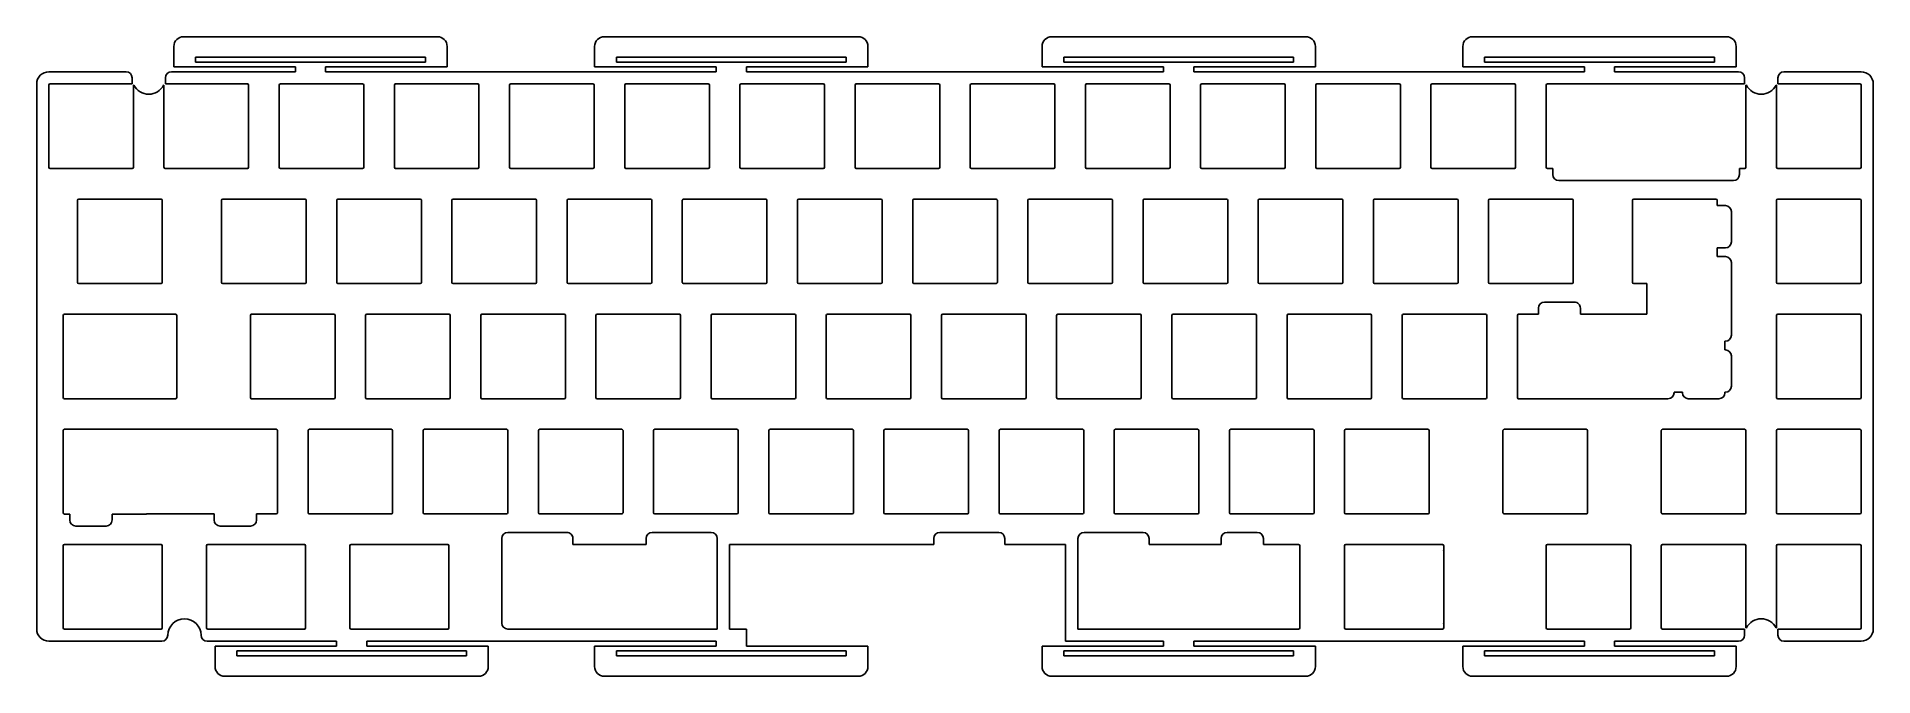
# Model space of a CAD drawing. Header units: millimetres. Extents: x 1710 to 2014, y 1346 to 1452.
import ezdxf

# ---------------------------------------------------------------- set-up
doc = ezdxf.new("R2010")
doc.units = ezdxf.units.MM

msp = doc.modelspace()

# ---------------------------------------------------------------- linework, layer by layer
at = {"color": 7, "linetype": 'Continuous', "lineweight": 25}
for p, q in [((1732.68, 1446.61), (1732.68, 1450.01)), ((1734.28, 1451.61), (1776.28, 1451.61)), ((1777.88, 1446.61), (1777.88, 1450.01)), ((1802.28, 1446.61), (1802.28, 1450.01)), ((1803.88, 1451.61), (1845.88, 1451.61)), ((1847.48, 1446.61), (1847.48, 1450.01)), ((1876.28, 1446.61), (1876.28, 1450.01)), ((1877.88, 1451.61), (1919.88, 1451.61)), ((1921.48, 1446.61), (1921.48, 1450.01)), ((1945.88, 1446.61), (1945.88, 1450.01)), ((1947.48, 1451.61), (1989.48, 1451.61)), ((1991.08, 1446.61), (1991.08, 1450.01)), ((1732.68, 1446.61), (1752.78, 1446.61)), ((1736.28, 1448.21), (1736.28, 1447.41)), ((1736.28, 1448.21), (1774.28, 1448.21)), ((1736.28, 1447.41), (1774.28, 1447.41)), ((1752.78, 1445.81), (1752.78, 1446.61)), ((1777.88, 1446.61), (1757.78, 1446.61)), ((1757.78, 1445.81), (1757.78, 1446.61)), ((1774.28, 1448.21), (1774.28, 1447.41)), ((1802.28, 1446.61), (1822.38, 1446.61)), ((1843.88, 1448.21), (1805.88, 1448.21)), ((1805.88, 1448.21), (1805.88, 1447.41)), ((1843.88, 1447.41), (1805.88, 1447.41)), ((1822.38, 1445.81), (1822.38, 1446.61)), ((1847.48, 1446.61), (1827.38, 1446.61)), ((1827.38, 1445.81), (1827.38, 1446.61)), ((1843.88, 1448.21), (1843.88, 1447.41)), ((1876.28, 1446.61), (1896.38, 1446.61)), ((1879.88, 1448.21), (1917.88, 1448.21)), ((1879.88, 1448.21), (1879.88, 1447.41)), ((1879.88, 1447.41), (1917.88, 1447.41)), ((1896.38, 1445.81), (1896.38, 1446.61)), ((1921.48, 1446.61), (1901.38, 1446.61)), ((1901.38, 1445.81), (1901.38, 1446.61)), ((1917.88, 1448.21), (1917.88, 1447.41)), ((1945.88, 1446.61), (1965.98, 1446.61)), ((1987.48, 1448.21), (1949.48, 1448.21)), ((1949.48, 1448.21), (1949.48, 1447.41)), ((1987.48, 1447.41), (1949.48, 1447.41)), ((1965.98, 1445.81), (1965.98, 1446.61)), ((1970.98, 1445.81), (1970.98, 1446.61)), ((1991.08, 1446.61), (1970.98, 1446.61)), ((1987.48, 1448.21), (1987.48, 1447.41)), ((1710, 1353.61), (1710, 1443.81)), ((1724.78, 1445.81), (1712, 1445.81)), ((1712, 1443.61), (1712, 1430.01)), ((1725.78, 1443.81), (1712.2, 1443.81)), ((1725.78, 1444.81), (1725.78, 1443.81)), ((1726, 1430.01), (1726, 1443.61)), ((1726, 1443.61), (1726.08, 1443.61)), ((1730.98, 1443.61), (1731.05, 1443.61)), ((1731.05, 1443.61), (1731.05, 1430.01)), ((1731.28, 1444.81), (1731.28, 1443.81)), ((1744.85, 1443.81), (1731.28, 1443.81)), ((1732.28, 1445.81), (1752.78, 1445.81)), ((1745.05, 1430.01), (1745.05, 1443.61)), ((1750.1, 1443.61), (1750.1, 1430.01)), ((1763.9, 1443.81), (1750.3, 1443.81)), ((1757.78, 1445.81), (1822.38, 1445.81)), ((1764.1, 1430.01), (1764.1, 1443.61)), ((1769.15, 1443.61), (1769.15, 1430.01)), ((1782.95, 1443.81), (1769.35, 1443.81)), ((1783.15, 1430.01), (1783.15, 1443.61)), ((1788.2, 1443.61), (1788.2, 1430.01)), ((1802, 1443.81), (1788.4, 1443.81)), ((1802.2, 1430.01), (1802.2, 1443.61)), ((1807.25, 1430.01), (1807.25, 1443.61)), ((1821.05, 1443.81), (1807.45, 1443.81)), ((1821.25, 1442.81), (1821.25, 1443.61)), ((1826.3, 1443.61), (1826.3, 1430.01)), ((1840.1, 1443.81), (1826.5, 1443.81)), ((1827.38, 1445.81), (1896.38, 1445.81)), ((1840.3, 1430.01), (1840.3, 1443.61)), ((1845.35, 1443.61), (1845.35, 1430.01)), ((1859.15, 1443.81), (1845.55, 1443.81)), ((1859.35, 1430.01), (1859.35, 1443.61)), ((1864.4, 1443.61), (1864.4, 1430.01)), ((1878.2, 1443.81), (1864.6, 1443.81)), ((1878.4, 1430.01), (1878.4, 1443.61)), ((1883.45, 1443.61), (1883.45, 1430.01)), ((1897.25, 1443.81), (1883.65, 1443.81)), ((1897.45, 1430.01), (1897.45, 1443.61)), ((1901.38, 1445.81), (1965.98, 1445.81)), ((1902.5, 1430.01), (1902.5, 1443.61)), ((1916.3, 1443.81), (1902.7, 1443.81)), ((1916.5, 1442.81), (1916.5, 1443.61)), ((1921.55, 1443.61), (1921.55, 1430.01)), ((1935.35, 1443.81), (1921.75, 1443.81)), ((1935.55, 1430.01), (1935.55, 1443.61)), ((1940.6, 1443.61), (1940.6, 1430.01)), ((1954.4, 1443.81), (1940.8, 1443.81)), ((1954.6, 1430.01), (1954.6, 1443.61)), ((1959.65, 1430.01), (1959.65, 1443.61)), ((1992.48, 1443.81), (1959.85, 1443.81)), ((1970.98, 1445.81), (1991.48, 1445.81)), ((1992.48, 1443.81), (1992.48, 1444.81)), ((1992.7, 1443.61), (1992.7, 1430.01)), ((1992.7, 1443.61), (1992.78, 1443.61)), ((1997.68, 1443.61), (1997.75, 1443.61)), ((1997.75, 1430.01), (1997.75, 1443.61)), ((1997.98, 1443.81), (1997.98, 1444.81)), ((1997.98, 1443.81), (2011.55, 1443.81)), ((2011.75, 1445.81), (1998.98, 1445.81)), ((2011.75, 1442.82), (2011.75, 1443.61)), ((2013.75, 1353.61), (2013.75, 1443.81)), ((1821.25, 1430.81), (1821.25, 1442.81)), ((1821.25, 1442.81), (1821.25, 1442.81)), ((1916.5, 1430.81), (1916.5, 1442.81)), ((1916.5, 1442.81), (1916.5, 1442.81)), ((2011.75, 1442.81), (2011.75, 1430.81)), ((1821.25, 1430.8), (1821.25, 1430.81)), ((1821.25, 1430.01), (1821.25, 1430.8)), ((1916.5, 1430.8), (1916.5, 1430.81)), ((1916.5, 1430.01), (1916.5, 1430.8)), ((2011.75, 1430.01), (2011.75, 1430.8)), ((1712.2, 1429.81), (1725.8, 1429.81)), ((1731.25, 1429.81), (1744.85, 1429.81)), ((1750.3, 1429.81), (1763.9, 1429.81)), ((1769.35, 1429.81), (1782.95, 1429.81)), ((1788.4, 1429.81), (1802, 1429.81)), ((1807.45, 1429.81), (1821.05, 1429.81)), ((1826.5, 1429.81), (1840.1, 1429.81)), ((1845.55, 1429.81), (1859.15, 1429.81)), ((1864.6, 1429.81), (1878.2, 1429.81)), ((1883.65, 1429.81), (1897.25, 1429.81)), ((1902.7, 1429.81), (1916.3, 1429.81)), ((1921.75, 1429.81), (1935.35, 1429.81)), ((1940.8, 1429.81), (1954.4, 1429.81)), ((1960.74, 1429.81), (1959.85, 1429.81)), ((1960.74, 1429.81), (1960.74, 1428.81)), ((1961.74, 1427.81), (1990.62, 1427.81)), ((1991.62, 1428.81), (1991.62, 1429.81)), ((1992.5, 1429.81), (1991.62, 1429.81)), ((2011.55, 1429.81), (1997.95, 1429.81)), ((1730.56, 1424.76), (1716.96, 1424.76)), ((1754.38, 1424.76), (1740.78, 1424.76)), ((1773.43, 1424.76), (1759.83, 1424.76)), ((1792.48, 1424.76), (1778.88, 1424.76)), ((1811.53, 1424.76), (1797.93, 1424.76)), ((1830.58, 1424.76), (1816.98, 1424.76)), ((1849.63, 1424.76), (1836.03, 1424.76)), ((1868.68, 1424.76), (1855.08, 1424.76)), ((1887.73, 1424.76), (1874.13, 1424.76)), ((1906.78, 1424.76), (1893.18, 1424.76)), ((1925.83, 1424.76), (1912.23, 1424.76)), ((1944.88, 1424.76), (1931.28, 1424.76)), ((1963.93, 1424.76), (1950.33, 1424.76)), ((1987.74, 1424.76), (1974.14, 1424.76)), ((1997.95, 1424.76), (1998.75, 1424.76)), ((1998.75, 1424.76), (2010.75, 1424.76)), ((1998.75, 1424.76), (1998.75, 1424.76)), ((2010.76, 1424.76), (2010.75, 1424.76)), ((2010.76, 1424.76), (2011.55, 1424.76)), ((1716.76, 1424.56), (1716.76, 1410.96)), ((1730.76, 1424.56), (1730.76, 1423.83)), ((1730.77, 1411.76), (1730.77, 1423.76)), ((1740.58, 1424.56), (1740.58, 1410.96)), ((1754.58, 1410.96), (1754.58, 1424.56)), ((1759.63, 1424.56), (1759.63, 1410.96)), ((1773.63, 1424.56), (1773.63, 1423.76)), ((1773.63, 1411.76), (1773.63, 1423.76)), ((1773.63, 1423.76), (1773.63, 1423.76)), ((1778.68, 1424.56), (1778.68, 1410.96)), ((1792.68, 1410.96), (1792.68, 1424.56)), ((1797.73, 1424.56), (1797.73, 1410.96)), ((1811.73, 1410.96), (1811.73, 1424.56)), ((1816.78, 1424.56), (1816.78, 1410.96)), ((1830.78, 1424.56), (1830.78, 1423.76)), ((1830.78, 1411.76), (1830.78, 1423.76)), ((1830.78, 1423.76), (1830.78, 1423.76)), ((1835.83, 1424.56), (1835.83, 1410.96)), ((1849.83, 1410.96), (1849.83, 1424.56)), ((1854.88, 1424.56), (1854.88, 1410.96)), ((1868.88, 1424.56), (1868.88, 1423.76)), ((1868.88, 1411.76), (1868.88, 1423.76)), ((1868.88, 1423.76), (1868.88, 1423.76)), ((1873.93, 1424.56), (1873.93, 1410.96)), ((1887.93, 1410.96), (1887.93, 1424.56)), ((1892.98, 1424.56), (1892.98, 1410.96)), ((1906.98, 1410.96), (1906.98, 1424.56)), ((1912.03, 1424.56), (1912.03, 1410.96)), ((1926.03, 1424.56), (1926.03, 1423.76)), ((1926.03, 1411.76), (1926.03, 1423.76)), ((1926.03, 1423.76), (1926.03, 1423.76)), ((1931.08, 1424.56), (1931.08, 1410.96)), ((1945.08, 1410.96), (1945.08, 1424.56)), ((1950.13, 1424.56), (1950.13, 1410.96)), ((1964.13, 1424.56), (1964.13, 1423.76)), ((1964.13, 1411.76), (1964.13, 1423.76)), ((1964.13, 1423.76), (1964.13, 1423.76)), ((1973.94, 1424.56), (1973.94, 1410.96)), ((1987.94, 1423.82), (1987.94, 1424.56)), ((1987.94, 1423.67), (1987.94, 1423.76)), ((1987.94, 1423.67), (1989.29, 1423.67)), ((1990.29, 1422.67), (1990.29, 1417.66)), ((1997.75, 1410.96), (1997.75, 1424.56)), ((2011.75, 1423.77), (2011.75, 1424.56)), ((2011.75, 1423.76), (2011.75, 1411.76)), ((1987.94, 1415.23), (1987.94, 1416.67)), ((1989.29, 1416.67), (1987.94, 1416.67)), ((1989.29, 1415.23), (1987.94, 1415.23)), ((1990.29, 1402.23), (1990.29, 1414.23)), ((1716.96, 1410.76), (1730.56, 1410.76)), ((1730.76, 1411.68), (1730.76, 1410.96)), ((1740.78, 1410.76), (1754.38, 1410.76)), ((1759.83, 1410.76), (1773.43, 1410.76)), ((1773.63, 1411.75), (1773.63, 1411.76)), ((1773.63, 1411.75), (1773.63, 1410.96)), ((1778.88, 1410.76), (1792.48, 1410.76)), ((1797.93, 1410.76), (1811.53, 1410.76)), ((1816.98, 1410.76), (1830.58, 1410.76)), ((1830.78, 1411.75), (1830.78, 1411.76)), ((1830.78, 1411.75), (1830.78, 1410.96)), ((1836.03, 1410.76), (1849.63, 1410.76)), ((1855.08, 1410.76), (1868.68, 1410.76)), ((1868.88, 1411.75), (1868.88, 1411.76)), ((1868.88, 1411.75), (1868.88, 1410.96)), ((1874.13, 1410.76), (1887.73, 1410.76)), ((1893.18, 1410.76), (1906.78, 1410.76)), ((1912.23, 1410.76), (1925.83, 1410.76)), ((1926.03, 1411.75), (1926.03, 1411.76)), ((1926.03, 1411.75), (1926.03, 1410.96)), ((1931.28, 1410.76), (1944.88, 1410.76)), ((1950.33, 1410.76), (1963.93, 1410.76)), ((1964.13, 1411.75), (1964.13, 1411.76)), ((1964.13, 1411.75), (1964.13, 1410.96)), ((1974.14, 1410.76), (1976.29, 1410.76)), ((1976.29, 1405.71), (1976.29, 1410.76)), ((1997.95, 1410.76), (2011.55, 1410.76)), ((2011.75, 1410.96), (2011.75, 1411.75)), ((1958.36, 1406.71), (1958.36, 1405.71)), ((1961.86, 1407.71), (1959.36, 1407.71)), ((1961.86, 1407.71), (1964.32, 1407.7)), ((1965.32, 1406.7), (1965.32, 1405.71)), ((1714.38, 1405.51), (1714.38, 1391.91)), ((1732.95, 1405.71), (1714.58, 1405.71)), ((1733.15, 1405.51), (1733.15, 1391.91)), ((1745.34, 1405.51), (1745.34, 1391.91)), ((1759.14, 1405.71), (1745.54, 1405.71)), ((1759.34, 1405.51), (1759.34, 1404.74)), ((1759.34, 1392.71), (1759.34, 1404.71)), ((1764.39, 1405.51), (1764.39, 1391.91)), ((1778.19, 1405.71), (1764.59, 1405.71)), ((1778.39, 1405.51), (1778.39, 1404.74)), ((1778.39, 1392.71), (1778.39, 1404.71)), ((1783.44, 1405.51), (1783.44, 1391.91)), ((1797.24, 1405.71), (1783.64, 1405.71)), ((1797.44, 1405.51), (1797.44, 1404.74)), ((1797.44, 1392.71), (1797.44, 1404.71)), ((1802.49, 1405.51), (1802.49, 1391.91)), ((1816.29, 1405.71), (1802.69, 1405.71)), ((1816.49, 1405.51), (1816.49, 1404.74)), ((1816.49, 1392.71), (1816.49, 1404.71)), ((1821.54, 1405.51), (1821.54, 1391.91)), ((1835.34, 1405.71), (1821.74, 1405.71)), ((1835.54, 1405.51), (1835.54, 1404.74)), ((1835.54, 1392.71), (1835.54, 1404.71)), ((1840.59, 1405.51), (1840.59, 1391.91)), ((1854.39, 1405.71), (1840.79, 1405.71)), ((1854.59, 1405.51), (1854.59, 1404.74)), ((1854.59, 1392.71), (1854.59, 1404.71)), ((1859.64, 1405.51), (1859.64, 1391.91)), ((1873.44, 1405.71), (1859.84, 1405.71)), ((1873.64, 1405.51), (1873.64, 1404.74)), ((1873.64, 1392.71), (1873.64, 1404.71)), ((1878.69, 1405.51), (1878.69, 1391.91)), ((1892.49, 1405.71), (1878.89, 1405.71)), ((1892.69, 1405.51), (1892.69, 1404.74)), ((1892.69, 1392.71), (1892.69, 1404.71)), ((1897.74, 1405.51), (1897.74, 1391.91)), ((1911.54, 1405.71), (1897.94, 1405.71)), ((1911.74, 1405.51), (1911.74, 1404.74)), ((1911.74, 1392.71), (1911.74, 1404.71)), ((1916.79, 1405.51), (1916.79, 1391.91)), ((1930.59, 1405.71), (1916.99, 1405.71)), ((1930.79, 1405.51), (1930.79, 1404.74)), ((1930.79, 1392.71), (1930.79, 1404.71)), ((1935.84, 1405.51), (1935.84, 1391.91)), ((1949.64, 1405.71), (1936.04, 1405.71)), ((1949.84, 1405.51), (1949.84, 1404.74)), ((1949.84, 1392.71), (1949.84, 1404.71)), ((1954.89, 1405.51), (1954.89, 1391.91)), ((1958.36, 1405.71), (1955.09, 1405.71)), ((1976.29, 1405.71), (1965.32, 1405.71)), ((1997.75, 1391.91), (1997.75, 1405.51)), ((1997.95, 1405.71), (1998.75, 1405.71)), ((1998.75, 1405.71), (2010.75, 1405.71)), ((1998.75, 1405.71), (1998.75, 1405.71)), ((2010.76, 1405.71), (2010.75, 1405.71)), ((2010.76, 1405.71), (2011.55, 1405.71)), ((2011.75, 1404.72), (2011.75, 1405.51)), ((2011.75, 1404.71), (2011.75, 1392.71)), ((1989.23, 1399.79), (1989.23, 1401.23)), ((1989.29, 1401.23), (1989.23, 1401.23)), ((1989.23, 1399.79), (1989.29, 1399.79)), ((1990.29, 1398.8), (1990.29, 1393.79)), ((1714.58, 1391.71), (1732.95, 1391.71)), ((1745.54, 1391.71), (1759.14, 1391.71)), ((1759.34, 1392.67), (1759.34, 1391.91)), ((1764.59, 1391.71), (1778.19, 1391.71)), ((1778.39, 1392.67), (1778.39, 1391.91)), ((1783.64, 1391.71), (1797.24, 1391.71)), ((1797.44, 1392.67), (1797.44, 1391.91)), ((1802.69, 1391.71), (1816.29, 1391.71)), ((1816.49, 1392.67), (1816.49, 1391.91)), ((1821.74, 1391.71), (1835.34, 1391.71)), ((1835.54, 1392.67), (1835.54, 1391.91)), ((1840.79, 1391.71), (1854.39, 1391.71)), ((1854.59, 1392.67), (1854.59, 1391.91)), ((1859.84, 1391.71), (1873.44, 1391.71)), ((1873.64, 1392.67), (1873.64, 1391.91)), ((1878.89, 1391.71), (1892.49, 1391.71)), ((1892.69, 1392.67), (1892.69, 1391.91)), ((1897.94, 1391.71), (1911.54, 1391.71)), ((1911.74, 1392.67), (1911.74, 1391.91)), ((1916.99, 1391.71), (1930.59, 1391.71)), ((1930.79, 1392.67), (1930.79, 1391.91)), ((1936.04, 1391.71), (1949.64, 1391.71)), ((1949.84, 1392.67), (1949.84, 1391.91)), ((1955.09, 1391.71), (1979.8, 1391.71)), ((1980.8, 1392.71), (1980.8, 1392.79)), ((1982.2, 1392.79), (1980.8, 1392.79)), ((1982.2, 1392.7), (1982.2, 1392.79)), ((1983.16, 1391.71), (1988.23, 1391.71)), ((1989.23, 1392.71), (1989.23, 1392.79)), ((1989.29, 1392.79), (1989.23, 1392.79)), ((1997.95, 1391.71), (2011.55, 1391.71)), ((2011.75, 1391.91), (2011.75, 1392.7)), ((1714.36, 1386.46), (1714.36, 1372.85)), ((1749.61, 1386.66), (1714.56, 1386.66)), ((1749.81, 1385.71), (1749.81, 1386.46)), ((1749.82, 1373.66), (1749.82, 1385.66)), ((1754.87, 1386.46), (1754.87, 1372.86)), ((1755.83, 1386.66), (1755.07, 1386.66)), ((1767.87, 1386.66), (1755.87, 1386.66)), ((1768.67, 1386.66), (1767.9, 1386.66)), ((1768.87, 1372.86), (1768.87, 1386.46)), ((1773.92, 1386.46), (1773.92, 1385.66)), ((1773.92, 1385.66), (1773.92, 1373.66)), ((1773.92, 1385.66), (1773.92, 1385.66)), ((1774.88, 1386.66), (1774.12, 1386.66)), ((1786.92, 1386.66), (1774.92, 1386.66)), ((1787.72, 1386.66), (1786.95, 1386.66)), ((1787.92, 1386.46), (1787.92, 1372.86)), ((1792.97, 1386.46), (1792.97, 1372.86)), ((1793.93, 1386.66), (1793.17, 1386.66)), ((1805.97, 1386.66), (1793.97, 1386.66)), ((1806.77, 1386.66), (1806, 1386.66)), ((1806.97, 1372.86), (1806.97, 1386.46)), ((1812.02, 1386.46), (1812.02, 1372.86)), ((1812.98, 1386.66), (1812.22, 1386.66)), ((1825.02, 1386.66), (1813.02, 1386.66)), ((1825.82, 1386.66), (1825.05, 1386.66)), ((1826.02, 1372.86), (1826.02, 1386.46)), ((1831.07, 1386.46), (1831.07, 1372.86)), ((1832.03, 1386.66), (1831.27, 1386.66)), ((1844.07, 1386.66), (1832.07, 1386.66)), ((1844.87, 1386.66), (1844.1, 1386.66)), ((1845.07, 1386.46), (1845.07, 1385.66)), ((1845.07, 1373.66), (1845.07, 1385.66)), ((1845.07, 1385.66), (1845.07, 1385.66)), ((1850.12, 1386.46), (1850.12, 1372.86)), ((1851.08, 1386.66), (1850.32, 1386.66)), ((1863.12, 1386.66), (1851.12, 1386.66)), ((1863.92, 1386.66), (1863.15, 1386.66)), ((1864.12, 1372.86), (1864.12, 1386.46)), ((1869.17, 1386.46), (1869.17, 1385.66)), ((1869.17, 1385.66), (1869.17, 1373.66)), ((1869.17, 1385.66), (1869.17, 1385.66)), ((1870.13, 1386.66), (1869.37, 1386.66)), ((1882.17, 1386.66), (1870.17, 1386.66)), ((1882.97, 1386.66), (1882.2, 1386.66)), ((1883.17, 1386.46), (1883.17, 1372.86)), ((1888.22, 1386.46), (1888.22, 1372.86)), ((1889.18, 1386.66), (1888.42, 1386.66)), ((1901.22, 1386.66), (1889.22, 1386.66)), ((1902.02, 1386.66), (1901.25, 1386.66)), ((1902.22, 1372.86), (1902.22, 1386.46)), ((1907.27, 1386.46), (1907.27, 1372.86)), ((1908.23, 1386.66), (1907.47, 1386.66)), ((1920.27, 1386.66), (1908.27, 1386.66)), ((1921.07, 1386.66), (1920.3, 1386.66)), ((1921.27, 1372.86), (1921.27, 1386.46)), ((1926.32, 1386.46), (1926.32, 1372.86)), ((1927.28, 1386.66), (1926.52, 1386.66)), ((1939.32, 1386.66), (1927.32, 1386.66)), ((1940.12, 1386.66), (1939.35, 1386.66)), ((1940.32, 1386.46), (1940.32, 1385.66)), ((1940.32, 1373.66), (1940.32, 1385.66)), ((1940.32, 1385.66), (1940.32, 1385.66)), ((1952.51, 1386.46), (1952.51, 1385.75)), ((1952.51, 1373.66), (1952.51, 1385.66)), ((1952.71, 1386.66), (1960.6, 1386.66)), ((1960.6, 1386.66), (1966.31, 1386.66)), ((1966.51, 1386.46), (1966.51, 1372.86)), ((1978.7, 1372.86), (1978.7, 1386.46)), ((1978.9, 1386.66), (1992.5, 1386.66)), ((1992.7, 1372.86), (1992.7, 1386.46)), ((1997.75, 1372.86), (1997.75, 1386.46)), ((1997.95, 1386.66), (1998.75, 1386.66)), ((1998.75, 1386.66), (2010.75, 1386.66)), ((1998.75, 1386.66), (1998.75, 1386.66)), ((2010.76, 1386.66), (2010.75, 1386.66)), ((2010.76, 1386.66), (2011.55, 1386.66)), ((2011.75, 1385.67), (2011.75, 1386.46)), ((2011.75, 1385.66), (2011.75, 1373.66)), ((1749.81, 1372.86), (1749.81, 1373.6)), ((1773.92, 1373.66), (1773.92, 1373.65)), ((1773.92, 1373.65), (1773.92, 1372.86)), ((1845.07, 1373.65), (1845.07, 1373.66)), ((1845.07, 1373.65), (1845.07, 1372.86)), ((1869.17, 1373.66), (1869.17, 1373.65)), ((1869.17, 1373.65), (1869.17, 1372.86)), ((1940.32, 1373.65), (1940.32, 1373.66)), ((1940.32, 1373.65), (1940.32, 1372.86)), ((1952.51, 1373.56), (1952.51, 1372.86)), ((2011.75, 1372.86), (2011.75, 1373.65)), ((1714.56, 1372.65), (1715.47, 1372.65)), ((1715.47, 1372.65), (1715.47, 1371.66)), ((1716.47, 1370.66), (1721.47, 1370.66)), ((1722.47, 1372.65), (1722.47, 1371.66)), ((1722.47, 1372.65), (1728.16, 1372.65)), ((1728.19, 1372.66), (1739.35, 1372.66)), ((1739.35, 1371.66), (1739.35, 1372.66)), ((1740.35, 1370.66), (1745.35, 1370.66)), ((1746.35, 1371.66), (1746.35, 1372.66)), ((1749.61, 1372.66), (1746.35, 1372.66)), ((1768.67, 1372.66), (1755.07, 1372.66)), ((1787.72, 1372.66), (1774.12, 1372.66)), ((1806.77, 1372.66), (1793.17, 1372.66)), ((1825.82, 1372.66), (1812.22, 1372.66)), ((1844.87, 1372.66), (1831.27, 1372.66)), ((1863.92, 1372.66), (1850.32, 1372.66)), ((1882.97, 1372.66), (1869.37, 1372.66)), ((1902.02, 1372.66), (1888.42, 1372.66)), ((1921.07, 1372.66), (1907.47, 1372.66)), ((1940.12, 1372.66), (1926.52, 1372.66)), ((1960.6, 1372.66), (1952.71, 1372.66)), ((1960.6, 1372.66), (1966.31, 1372.66)), ((1978.9, 1372.66), (1992.5, 1372.66)), ((1997.95, 1372.66), (2011.55, 1372.66)), ((1714.38, 1367.41), (1714.38, 1353.81)), ((1714.58, 1367.61), (1730.56, 1367.61)), ((1730.76, 1367.41), (1730.76, 1366.68)), ((1738.09, 1367.41), (1738.09, 1353.81)), ((1738.29, 1367.61), (1754.27, 1367.61)), ((1754.47, 1367.41), (1754.47, 1353.81)), ((1761.8, 1367.41), (1761.8, 1353.81)), ((1762, 1367.61), (1777.98, 1367.61)), ((1778.18, 1367.41), (1778.18, 1353.81)), ((1786.91, 1368.6), (1786.91, 1354.61)), ((1797.67, 1369.61), (1787.91, 1369.6)), ((1798.67, 1367.61), (1798.67, 1368.61)), ((1810.78, 1367.61), (1798.67, 1367.61)), ((1810.78, 1367.61), (1810.78, 1368.6)), ((1811.78, 1369.6), (1821.55, 1369.6)), ((1822.55, 1367.61), (1822.55, 1368.6)), ((1824.6, 1367.61), (1827.3, 1367.61)), ((1827.3, 1367.61), (1834.45, 1367.61)), ((1827.3, 1367.61), (1827.3, 1367.61)), ((1858.35, 1367.61), (1834.45, 1367.61)), ((1858.35, 1368.61), (1858.35, 1367.61)), ((1869.11, 1369.61), (1859.35, 1369.61)), ((1870.11, 1367.61), (1870.11, 1368.61)), ((1880.17, 1367.61), (1870.11, 1367.61)), ((1882.22, 1367.61), (1882.22, 1368.61)), ((1883.22, 1369.61), (1892.98, 1369.61)), ((1893.98, 1367.61), (1893.98, 1368.61)), ((1905.88, 1367.61), (1893.98, 1367.61)), ((1905.88, 1367.61), (1905.88, 1368.61)), ((1911.88, 1369.61), (1906.88, 1369.61)), ((1912.88, 1367.61), (1912.88, 1368.61)), ((1912.88, 1367.61), (1913, 1367.61)), ((1913, 1367.61), (1918.69, 1367.61)), ((1918.89, 1353.81), (1918.89, 1367.41)), ((1926.32, 1353.81), (1926.32, 1367.41)), ((1926.52, 1367.61), (1927.32, 1367.61)), ((1941.7, 1367.61), (1927.32, 1367.61)), ((1941.7, 1367.61), (1941.7, 1367.61)), ((1941.7, 1367.61), (1942.5, 1367.61)), ((1942.7, 1367.41), (1942.7, 1366.66)), ((1959.65, 1353.81), (1959.65, 1367.41)), ((1959.85, 1367.61), (1960.65, 1367.61)), ((1960.65, 1367.61), (1972.65, 1367.61)), ((1960.65, 1367.61), (1960.65, 1367.61)), ((1972.66, 1367.61), (1972.65, 1367.61)), ((1972.66, 1367.61), (1973.45, 1367.61)), ((1973.65, 1366.62), (1973.65, 1367.41)), ((1978.7, 1353.81), (1978.7, 1367.41)), ((1978.9, 1367.61), (1979.7, 1367.61)), ((1979.7, 1367.61), (1991.7, 1367.61)), ((1979.7, 1367.61), (1979.7, 1367.61)), ((1991.71, 1367.61), (1991.7, 1367.61)), ((1991.71, 1367.61), (1992.5, 1367.61)), ((1992.7, 1366.62), (1992.7, 1367.41)), ((1997.75, 1353.81), (1997.75, 1367.41)), ((1997.95, 1367.61), (1998.75, 1367.61)), ((1998.75, 1367.61), (2010.75, 1367.61)), ((1998.75, 1367.61), (1998.75, 1367.61)), ((2010.76, 1367.61), (2010.75, 1367.61)), ((2010.76, 1367.61), (2011.55, 1367.61)), ((2011.75, 1366.62), (2011.75, 1367.41)), ((1730.77, 1354.61), (1730.77, 1366.61)), ((1942.7, 1354.61), (1942.7, 1366.61)), ((1973.65, 1366.61), (1973.65, 1354.61)), ((1992.7, 1366.61), (1992.7, 1354.61)), ((2011.75, 1366.61), (2011.75, 1354.61)), ((1714.58, 1353.61), (1730.56, 1353.61)), ((1730.76, 1354.53), (1730.76, 1353.81)), ((1738.29, 1353.61), (1754.27, 1353.61)), ((1762, 1353.61), (1777.98, 1353.61)), ((1787.91, 1353.61), (1822.55, 1353.61)), ((1827.38, 1353.61), (1824.6, 1353.61)), ((1827.38, 1353.61), (1827.38, 1350.81)), ((1882.22, 1353.61), (1905.88, 1353.61)), ((1905.88, 1353.61), (1905.89, 1353.61)), ((1905.89, 1353.61), (1907, 1353.61)), ((1913, 1353.61), (1907, 1353.61)), ((1913, 1353.61), (1917.89, 1353.61)), ((1917.89, 1353.61), (1918.69, 1353.61)), ((1926.52, 1353.61), (1942.5, 1353.61)), ((1942.7, 1354.56), (1942.7, 1353.81)), ((1959.85, 1353.61), (1973.45, 1353.61)), ((1973.65, 1353.81), (1973.65, 1354.6)), ((1978.9, 1353.61), (1992.48, 1353.61)), ((1992.48, 1353.61), (1992.48, 1352.61)), ((1992.7, 1353.81), (1992.7, 1354.6)), ((1992.78, 1353.81), (1992.7, 1353.81)), ((1997.75, 1353.81), (1997.68, 1353.81)), ((1997.98, 1353.61), (1997.98, 1352.61)), ((1997.98, 1353.61), (2011.55, 1353.61)), ((2011.75, 1353.81), (2011.75, 1354.6)), ((1712, 1351.61), (1730.68, 1351.61)), ((1759.59, 1351.61), (1738.18, 1351.61)), ((1739.49, 1350.81), (1739.49, 1347.41)), ((1739.49, 1350.81), (1759.59, 1350.81)), ((1743.09, 1350.01), (1781.09, 1350.01)), ((1743.09, 1349.21), (1743.09, 1350.01)), ((1743.09, 1349.21), (1781.09, 1349.21)), ((1759.59, 1351.61), (1759.59, 1350.81)), ((1822.38, 1351.61), (1764.59, 1351.61)), ((1764.59, 1351.61), (1764.59, 1350.81)), ((1784.69, 1350.81), (1764.59, 1350.81)), ((1781.09, 1349.21), (1781.09, 1350.01)), ((1784.69, 1350.81), (1784.69, 1347.41)), ((1802.28, 1350.81), (1802.28, 1347.41)), ((1802.28, 1350.81), (1822.38, 1350.81)), ((1805.88, 1349.21), (1805.88, 1350.01)), ((1843.88, 1350.01), (1805.88, 1350.01)), ((1843.88, 1349.21), (1805.88, 1349.21)), ((1822.38, 1351.61), (1822.38, 1350.81)), ((1847.48, 1350.81), (1827.38, 1350.81)), ((1843.88, 1349.21), (1843.88, 1350.01)), ((1847.48, 1350.81), (1847.48, 1347.41)), ((1876.28, 1350.81), (1876.28, 1347.41)), ((1876.28, 1350.81), (1896.38, 1350.81)), ((1879.88, 1350.01), (1917.88, 1350.01)), ((1879.88, 1349.21), (1879.88, 1350.01)), ((1879.88, 1349.21), (1917.88, 1349.21)), ((1896.38, 1351.61), (1896.38, 1350.81)), ((1965.98, 1351.61), (1901.38, 1351.61)), ((1901.38, 1351.61), (1901.38, 1350.81)), ((1921.48, 1350.81), (1901.38, 1350.81)), ((1917.88, 1349.21), (1917.88, 1350.01)), ((1921.48, 1350.81), (1921.48, 1347.41)), ((1945.88, 1350.81), (1945.88, 1347.41)), ((1945.88, 1350.81), (1965.98, 1350.81)), ((1987.48, 1350.01), (1949.48, 1350.01)), ((1949.48, 1349.21), (1949.48, 1350.01)), ((1987.48, 1349.21), (1949.48, 1349.21)), ((1965.98, 1351.61), (1965.98, 1350.81)), ((1991.48, 1351.61), (1970.98, 1351.61)), ((1970.98, 1351.61), (1970.98, 1350.81)), ((1991.08, 1350.81), (1970.98, 1350.81)), ((1987.48, 1349.21), (1987.48, 1350.01)), ((1991.08, 1350.81), (1991.08, 1347.41)), ((1998.98, 1351.61), (2011.75, 1351.61)), ((1783.09, 1345.81), (1741.09, 1345.81)), ((1845.88, 1345.81), (1803.88, 1345.81)), ((1919.88, 1345.81), (1877.88, 1345.81)), ((1989.48, 1345.81), (1947.48, 1345.81))]:
    msp.add_line(p, q, dxfattribs=at)
for p, q in [((1822.55, 1367.61), (1822.55, 1353.61)), ((1824.6, 1353.61), (1824.6, 1367.61)), ((1880.17, 1351.61), (1880.17, 1367.61)), ((1882.22, 1367.61), (1882.22, 1353.61)), ((1896.38, 1351.61), (1880.17, 1351.61))]:
    msp.add_line(p, q)
for centre, radius, start, end in [((1734.28, 1450.01), 1.6, 90, 180), ((1776.28, 1450.01), 1.6, 0, 90), ((1803.88, 1450.01), 1.6, 90, 180), ((1845.88, 1450.01), 1.6, 0, 90), ((1877.88, 1450.01), 1.6, 90, 180), ((1919.88, 1450.01), 1.6, 0, 90), ((1947.48, 1450.01), 1.6, 90, 180), ((1989.48, 1450.01), 1.6, 0, 90), ((1712, 1443.81), 2, 90, 180), ((1712.2, 1443.61), 0.2, 90, 180), ((1724.78, 1444.81), 1, 0, 90), ((1728.53, 1444.85), 2.75, 206.9369, 333.0631), ((1732.28, 1444.81), 1, 90, 180), ((1744.85, 1443.61), 0.2, 360, 90), ((1750.3, 1443.61), 0.2, 90, 180), ((1763.9, 1443.61), 0.2, 360, 90), ((1769.35, 1443.61), 0.2, 90, 180), ((1782.95, 1443.61), 0.2, 360, 90), ((1788.4, 1443.61), 0.2, 90, 180), ((1802, 1443.61), 0.2, 360, 90), ((1807.45, 1443.61), 0.2, 90, 180), ((1821.05, 1443.61), 0.2, 360, 90), ((1826.5, 1443.61), 0.2, 90, 180), ((1840.1, 1443.61), 0.2, 360, 90), ((1845.55, 1443.61), 0.2, 90, 180), ((1859.15, 1443.61), 0.2, 360, 90), ((1864.6, 1443.61), 0.2, 90, 180), ((1878.2, 1443.61), 0.2, 360, 90), ((1883.65, 1443.61), 0.2, 90, 180), ((1897.25, 1443.61), 0.2, 360, 90), ((1902.7, 1443.61), 0.2, 90, 180), ((1916.3, 1443.61), 0.2, 360, 90), ((1921.75, 1443.61), 0.2, 90, 180), ((1935.35, 1443.61), 0.2, 360, 90), ((1940.8, 1443.61), 0.2, 90, 180), ((1954.4, 1443.61), 0.2, 360, 90), ((1959.85, 1443.61), 0.2, 90, 180), ((1991.48, 1444.81), 1, 360, 90), ((1995.23, 1444.85), 2.75, 206.9369, 333.0631), ((1998.98, 1444.81), 1, 90, 180), ((2011.55, 1443.61), 0.2, 0, 90), ((2011.75, 1443.81), 2, 360, 90), ((2010.75, 1442.81), 1, 360, 0.617), ((2010.75, 1430.81), 0.999, 359.3829, 0.0002), ((1712.2, 1430.01), 0.2, 180, 270), ((1725.8, 1430.01), 0.2, 270, 0), ((1731.25, 1430.01), 0.2, 180, 270), ((1744.85, 1430.01), 0.2, 270, 0), ((1750.3, 1430.01), 0.2, 180, 270), ((1763.9, 1430.01), 0.2, 270, 0), ((1769.35, 1430.01), 0.2, 180, 270), ((1782.95, 1430.01), 0.2, 270, 0), ((1788.4, 1430.01), 0.2, 180, 270), ((1802, 1430.01), 0.2, 270, 0), ((1807.45, 1430.01), 0.2, 180, 270), ((1821.05, 1430.01), 0.2, 270, 0), ((1826.5, 1430.01), 0.2, 180, 270), ((1840.1, 1430.01), 0.2, 270, 0), ((1845.55, 1430.01), 0.2, 180, 270), ((1859.15, 1430.01), 0.2, 270, 0), ((1864.6, 1430.01), 0.2, 180, 270), ((1878.2, 1430.01), 0.2, 270, 0), ((1883.65, 1430.01), 0.2, 180, 270), ((1897.25, 1430.01), 0.2, 270, 0), ((1902.7, 1430.01), 0.2, 180, 270), ((1916.3, 1430.01), 0.2, 270, 0), ((1921.75, 1430.01), 0.2, 180, 270), ((1935.35, 1430.01), 0.2, 270, 0), ((1940.8, 1430.01), 0.2, 180, 270), ((1954.4, 1430.01), 0.2, 270, 0), ((1959.85, 1430.01), 0.2, 180, 270), ((1961.74, 1428.81), 1, 180, 270), ((1990.62, 1428.81), 1, 270, 0), ((1992.5, 1430.01), 0.2, 270, 0), ((1997.95, 1430.01), 0.2, 180, 270), ((2011.55, 1430.01), 0.2, 270, 360), ((1716.96, 1424.56), 0.2, 90, 180), ((1730.56, 1424.56), 0.2, 360, 90), ((1740.78, 1424.56), 0.2, 90, 180), ((1754.38, 1424.56), 0.2, 360, 90), ((1759.83, 1424.56), 0.2, 90, 180), ((1773.43, 1424.56), 0.2, 360, 90), ((1778.88, 1424.56), 0.2, 90, 180), ((1792.48, 1424.56), 0.2, 360, 90), ((1797.93, 1424.56), 0.2, 90, 180), ((1811.53, 1424.56), 0.2, 360, 90), ((1816.98, 1424.56), 0.2, 90, 180), ((1830.58, 1424.56), 0.2, 360, 90), ((1836.03, 1424.56), 0.2, 90, 180), ((1849.63, 1424.56), 0.2, 360, 90), ((1855.08, 1424.56), 0.2, 90, 180), ((1868.68, 1424.56), 0.2, 360, 90), ((1874.13, 1424.56), 0.2, 90, 180), ((1887.73, 1424.56), 0.2, 360, 90), ((1893.18, 1424.56), 0.2, 90, 180), ((1906.78, 1424.56), 0.2, 360, 90), ((1912.23, 1424.56), 0.2, 90, 180), ((1925.83, 1424.56), 0.2, 360, 90), ((1931.28, 1424.56), 0.2, 90, 180), ((1944.88, 1424.56), 0.2, 360, 90), ((1950.33, 1424.56), 0.2, 90, 180), ((1963.93, 1424.56), 0.2, 360, 90), ((1974.14, 1424.56), 0.2, 90, 180), ((1987.74, 1424.56), 0.2, 360, 90), ((1997.95, 1424.56), 0.2, 90, 180), ((2011.55, 1424.56), 0.2, 0, 90), ((1729.77, 1423.76), 1, 0, 4.3842), ((1986.94, 1423.76), 1, 0, 3.8344), ((1989.29, 1422.67), 1, 360, 90), ((2010.75, 1423.76), 1, 0, 0.617), ((1989.29, 1417.67), 1, 270, 359.7168), ((1989.29, 1414.23), 1, 0, 90), ((1716.96, 1410.96), 0.2, 180, 270), ((1730.56, 1410.96), 0.2, 270, 0), ((1729.77, 1411.76), 1, 355.6158, 0.0001), ((1740.78, 1410.96), 0.2, 180, 270), ((1754.38, 1410.96), 0.2, 270, 0), ((1759.83, 1410.96), 0.2, 180, 270), ((1773.43, 1410.96), 0.2, 270, 0), ((1778.88, 1410.96), 0.2, 180, 270), ((1792.48, 1410.96), 0.2, 270, 0), ((1797.93, 1410.96), 0.2, 180, 270), ((1811.53, 1410.96), 0.2, 270, 0), ((1816.98, 1410.96), 0.2, 180, 270), ((1830.58, 1410.96), 0.2, 270, 0), ((1836.03, 1410.96), 0.2, 180, 270), ((1849.63, 1410.96), 0.2, 270, 0), ((1855.08, 1410.96), 0.2, 180, 270), ((1868.68, 1410.96), 0.2, 270, 0), ((1874.13, 1410.96), 0.2, 180, 270), ((1887.73, 1410.96), 0.2, 270, 0), ((1893.18, 1410.96), 0.2, 180, 270), ((1906.78, 1410.96), 0.2, 270, 0), ((1912.23, 1410.96), 0.2, 180, 270), ((1925.83, 1410.96), 0.2, 270, 0), ((1931.28, 1410.96), 0.2, 180, 270), ((1944.88, 1410.96), 0.2, 270, 0), ((1950.33, 1410.96), 0.2, 180, 270), ((1963.93, 1410.96), 0.2, 270, 0), ((1974.14, 1410.96), 0.2, 180, 270), ((1997.95, 1410.96), 0.2, 180, 270), ((2011.55, 1410.96), 0.2, 270, 360), ((2010.75, 1411.76), 0.999, 359.3829, 0.0002), ((1959.36, 1406.71), 1, 90, 180), ((1964.32, 1406.7), 1, 360, 90.0009), ((1714.58, 1405.51), 0.2, 90, 180), ((1732.95, 1405.51), 0.2, 360, 90), ((1745.54, 1405.51), 0.2, 90, 180), ((1759.14, 1405.51), 0.2, 0, 90), ((1758.34, 1404.71), 1, 0, 1.9194), ((1764.59, 1405.51), 0.2, 90, 180), ((1778.19, 1405.51), 0.2, 0, 90), ((1777.39, 1404.71), 1, 0, 1.9246), ((1783.64, 1405.51), 0.2, 90, 180), ((1797.24, 1405.51), 0.2, 0, 90), ((1796.44, 1404.71), 1, 0, 1.9298), ((1802.69, 1405.51), 0.2, 90, 180), ((1816.29, 1405.51), 0.2, 0, 90), ((1815.49, 1404.71), 1, 0, 1.9089), ((1821.74, 1405.51), 0.2, 90, 180), ((1835.34, 1405.51), 0.2, 0, 90), ((1834.54, 1404.71), 1, 0, 1.8878), ((1840.79, 1405.51), 0.2, 90, 180), ((1854.39, 1405.51), 0.2, 0, 90), ((1853.59, 1404.71), 1, 0, 1.9194), ((1859.84, 1405.51), 0.2, 90, 180), ((1873.44, 1405.51), 0.2, 0, 90), ((1872.64, 1404.71), 1, 0, 1.8984), ((1878.89, 1405.51), 0.2, 90, 180), ((1892.49, 1405.51), 0.2, 0, 90), ((1891.69, 1404.71), 1, 0, 1.9298), ((1897.94, 1405.51), 0.2, 90, 180), ((1911.54, 1405.51), 0.2, 0, 90), ((1910.74, 1404.71), 1, 0, 1.9089), ((1916.99, 1405.51), 0.2, 90, 180), ((1930.59, 1405.51), 0.2, 0, 90), ((1929.79, 1404.71), 1, 0, 1.8878), ((1936.04, 1405.51), 0.2, 90, 180), ((1949.64, 1405.51), 0.2, 0, 90), ((1948.84, 1404.71), 1, 0, 1.9194), ((1955.09, 1405.51), 0.2, 90, 180), ((1997.95, 1405.51), 0.2, 90, 180), ((2011.55, 1405.51), 0.2, 360, 90), ((2010.75, 1404.71), 1, 0, 0.617), ((1989.29, 1402.23), 1, 270, 360), ((1989.29, 1398.79), 1, 0.2831, 90), ((1714.58, 1391.91), 0.2, 180, 270), ((1732.95, 1391.91), 0.2, 270, 0), ((1745.54, 1391.91), 0.2, 180, 270), ((1759.14, 1391.91), 0.2, 270, 360), ((1758.34, 1392.71), 1, 358.0806, 0), ((1764.59, 1391.91), 0.2, 180, 270), ((1778.19, 1391.91), 0.2, 270, 360), ((1777.39, 1392.71), 1, 358.0754, 0), ((1783.64, 1391.91), 0.2, 180, 270), ((1797.24, 1391.91), 0.2, 270, 360), ((1796.44, 1392.71), 1, 358.0703, 359.9998), ((1802.69, 1391.91), 0.2, 180, 270), ((1816.29, 1391.91), 0.2, 270, 360), ((1815.49, 1392.71), 1, 358.0912, 359.9999), ((1821.74, 1391.91), 0.2, 180, 270), ((1835.34, 1391.91), 0.2, 270, 360), ((1834.54, 1392.71), 1, 358.1122, 0), ((1840.79, 1391.91), 0.2, 180, 270), ((1854.39, 1391.91), 0.2, 270, 0), ((1853.59, 1392.71), 1, 358.0807, 359.9998), ((1859.84, 1391.91), 0.2, 180, 270), ((1873.44, 1391.91), 0.2, 270, 360), ((1872.64, 1392.71), 1, 358.1017, 360), ((1878.89, 1391.91), 0.2, 180, 270), ((1892.49, 1391.91), 0.2, 270, 360), ((1891.69, 1392.71), 1, 358.0703, 359.9998), ((1897.94, 1391.91), 0.2, 180, 270), ((1911.54, 1391.91), 0.2, 270, 360), ((1910.74, 1392.71), 1, 358.0912, 359.9999), ((1916.99, 1391.91), 0.2, 180, 270), ((1930.59, 1391.91), 0.2, 270, 360), ((1929.79, 1392.71), 1, 358.1122, 0), ((1936.04, 1391.91), 0.2, 180, 270), ((1949.64, 1391.91), 0.2, 270, 360), ((1948.84, 1392.71), 1, 358.0807, 359.9999), ((1955.09, 1391.91), 0.2, 180, 270), ((1979.8, 1392.71), 1, 270, 0), ((1983.2, 1392.7), 1, 180, 267.5037), ((1988.23, 1392.71), 1, 270, 0), ((1989.29, 1393.79), 1, 270, 360), ((1997.95, 1391.91), 0.2, 180, 270), ((2011.55, 1391.91), 0.2, 270, 0), ((2010.75, 1392.71), 0.999, 359.3829, 0.0002), ((1714.56, 1386.46), 0.2, 90, 180), ((1749.61, 1386.46), 0.2, 360, 90), ((1748.82, 1385.66), 1, 0, 3.1025), ((1755.07, 1386.46), 0.2, 90, 180), ((1755.87, 1385.66), 1, 90, 91.8842), ((1767.87, 1385.66), 1, 88.1158, 90), ((1768.67, 1386.46), 0.2, 360, 90), ((1774.12, 1386.46), 0.2, 90, 180), ((1774.92, 1385.66), 1, 90, 91.8842), ((1786.92, 1385.66), 1, 88.1158, 90), ((1787.72, 1386.46), 0.2, 0, 90), ((1793.17, 1386.46), 0.2, 90, 180), ((1793.97, 1385.66), 1, 90, 91.8842), ((1805.97, 1385.66), 1, 88.1158, 90), ((1806.77, 1386.46), 0.2, 360, 90), ((1812.22, 1386.46), 0.2, 90, 180), ((1813.02, 1385.66), 1, 90, 91.8842), ((1825.02, 1385.66), 1, 88.1158, 90), ((1825.82, 1386.46), 0.2, 360, 90), ((1831.27, 1386.46), 0.2, 90, 180), ((1832.07, 1385.66), 1, 90, 91.8842), ((1844.07, 1385.66), 1, 88.1158, 90), ((1844.87, 1386.46), 0.2, 360, 90), ((1850.32, 1386.46), 0.2, 90, 180), ((1851.12, 1385.66), 1, 90, 91.8842), ((1863.12, 1385.66), 1, 88.1158, 90), ((1863.92, 1386.46), 0.2, 360, 90), ((1869.37, 1386.46), 0.2, 90, 180), ((1870.17, 1385.66), 1, 90, 91.8842), ((1882.17, 1385.66), 1, 88.1158, 90), ((1882.97, 1386.46), 0.2, 360, 90), ((1888.42, 1386.46), 0.2, 90, 180), ((1889.22, 1385.66), 1, 90, 91.8842), ((1901.22, 1385.66), 1, 88.1158, 90), ((1902.02, 1386.46), 0.2, 360, 90), ((1907.47, 1386.46), 0.2, 90, 180), ((1908.27, 1385.66), 1, 90, 91.8842), ((1920.27, 1385.66), 1, 88.1158, 90), ((1921.07, 1386.46), 0.2, 360, 90), ((1926.52, 1386.46), 0.2, 90, 180), ((1927.32, 1385.66), 1, 90, 91.8842), ((1939.32, 1385.66), 1, 88.1158, 90), ((1940.12, 1386.46), 0.2, 360, 90), ((1952.71, 1386.46), 0.2, 90, 180), ((1953.51, 1385.66), 1, 174.4821, 180), ((1966.31, 1386.46), 0.2, 360, 90), ((1978.9, 1386.46), 0.2, 90, 180), ((1992.5, 1386.46), 0.2, 360, 90), ((1997.95, 1386.46), 0.2, 90, 180), ((2011.55, 1386.46), 0.2, 360, 90), ((2010.75, 1385.66), 1, 0, 0.617), ((1748.82, 1373.66), 1, 356.8975, 360), ((1953.51, 1373.66), 1, 180, 185.5179), ((2010.75, 1373.66), 0.999, 359.3829, 0.0002), ((1714.56, 1372.85), 0.2, 180, 270), ((1716.47, 1371.66), 1, 180, 270), ((1721.47, 1371.66), 1, 270, 0), ((1740.35, 1371.66), 1, 180, 270), ((1745.35, 1371.66), 1, 270, 360), ((1749.61, 1372.86), 0.2, 270, 0), ((1755.07, 1372.86), 0.2, 180, 270), ((1768.67, 1372.86), 0.2, 270, 0), ((1774.12, 1372.86), 0.2, 180, 270), ((1787.72, 1372.86), 0.2, 270, 0), ((1793.17, 1372.86), 0.2, 180, 270), ((1806.77, 1372.86), 0.2, 270, 0), ((1812.22, 1372.86), 0.2, 180, 270), ((1825.82, 1372.86), 0.2, 270, 0), ((1831.27, 1372.86), 0.2, 180, 270), ((1844.87, 1372.86), 0.2, 270, 0), ((1850.32, 1372.86), 0.2, 180, 270), ((1863.92, 1372.86), 0.2, 270, 0), ((1869.37, 1372.86), 0.2, 180, 270), ((1882.97, 1372.86), 0.2, 270, 0), ((1888.42, 1372.86), 0.2, 180, 270), ((1902.02, 1372.86), 0.2, 270, 0), ((1907.47, 1372.86), 0.2, 180, 270), ((1921.07, 1372.86), 0.2, 270, 0), ((1926.52, 1372.86), 0.2, 180, 270), ((1940.12, 1372.86), 0.2, 270, 0), ((1952.71, 1372.86), 0.2, 180, 270), ((1966.31, 1372.86), 0.2, 270, 0), ((1978.9, 1372.86), 0.2, 180, 270), ((1992.5, 1372.86), 0.2, 270, 0), ((1997.95, 1372.86), 0.2, 180, 270), ((2011.55, 1372.86), 0.2, 270, 0), ((1714.58, 1367.41), 0.2, 90, 180), ((1730.56, 1367.41), 0.2, 360, 90), ((1738.29, 1367.41), 0.2, 90, 180), ((1754.27, 1367.41), 0.2, 360, 90), ((1762, 1367.41), 0.2, 90, 180), ((1777.98, 1367.41), 0.2, 360, 90), ((1787.91, 1368.6), 1, 90.0239, 180), ((1797.67, 1368.61), 1, 0, 90.0239), ((1811.78, 1368.6), 1, 90, 179.9994), ((1821.55, 1368.6), 1, 360, 90), ((1859.35, 1368.61), 1, 90, 180), ((1869.11, 1368.61), 1, 360, 90), ((1883.22, 1368.61), 1, 90, 180), ((1892.98, 1368.61), 1, 360, 90), ((1906.88, 1368.61), 1, 90, 180), ((1911.88, 1368.61), 1, 360, 90), ((1918.69, 1367.41), 0.2, 0.0001, 90), ((1926.52, 1367.41), 0.2, 90, 180), ((1942.5, 1367.41), 0.2, 360, 90), ((1959.85, 1367.41), 0.2, 90, 180), ((1973.45, 1367.41), 0.2, 0, 90), ((1978.9, 1367.41), 0.2, 90, 180), ((1992.5, 1367.41), 0.2, 360, 90), ((1997.95, 1367.41), 0.2, 90, 180), ((2011.55, 1367.41), 0.2, 0, 90), ((1729.77, 1366.61), 1, 0, 4.4363), ((1941.7, 1366.61), 1, 0, 2.9136), ((1972.65, 1366.61), 1, 360, 0.617), ((1991.7, 1366.61), 1, 360, 0.617), ((2010.75, 1366.61), 1, 360, 0.617), ((1734.43, 1352.56), 2.75, 0.6993, 179.3007), ((1995.23, 1352.56), 2.75, 26.9368, 153.0632), ((1712, 1353.61), 2, 180, 270), ((1714.58, 1353.81), 0.2, 180, 270), ((1730.56, 1353.81), 0.2, 270, 0), ((1730.68, 1352.61), 1, 270, 359.3007), ((1729.77, 1354.61), 1, 355.5637, 360), ((1738.18, 1352.61), 1, 180.6993, 270), ((1738.29, 1353.81), 0.2, 180, 270), ((1754.27, 1353.81), 0.2, 270, 0), ((1762, 1353.81), 0.2, 180, 270), ((1777.98, 1353.81), 0.2, 270, 0), ((1787.91, 1354.61), 1, 180, 270), ((1918.69, 1353.81), 0.2, 270, 0), ((1926.52, 1353.81), 0.2, 180, 270), ((1942.5, 1353.81), 0.2, 270, 0), ((1941.7, 1354.61), 1, 357.0863, 0.0002), ((1959.85, 1353.81), 0.2, 180, 270), ((1973.45, 1353.81), 0.2, 270, 0), ((1972.65, 1354.61), 0.999, 359.3828, 0.0005), ((1978.9, 1353.81), 0.2, 180, 270), ((1991.48, 1352.61), 1, 270, 0), ((1991.7, 1354.61), 1, 359.3833, 359.9995), ((1998.98, 1352.61), 1, 180, 270), ((2011.55, 1353.81), 0.2, 270, 360), ((2010.75, 1354.61), 0.999, 359.3829, 0.0002), ((2011.75, 1353.61), 2, 270, 0), ((1741.09, 1347.41), 1.6, 180, 270), ((1783.09, 1347.41), 1.6, 270, 360), ((1803.88, 1347.41), 1.6, 180, 270), ((1845.88, 1347.41), 1.6, 270, 0), ((1877.88, 1347.41), 1.6, 180, 270), ((1919.88, 1347.41), 1.6, 270, 360), ((1947.48, 1347.41), 1.6, 180, 270), ((1989.48, 1347.41), 1.6, 270, 360)]:
    msp.add_arc(centre, radius, start, end, dxfattribs=at)
msp.add_open_spline([(1728.16, 1372.65), (1728.17, 1372.65), (1728.18, 1372.65), (1728.19, 1372.66)], degree=3, dxfattribs=at)

doc.saveas('drawing.dxf')
